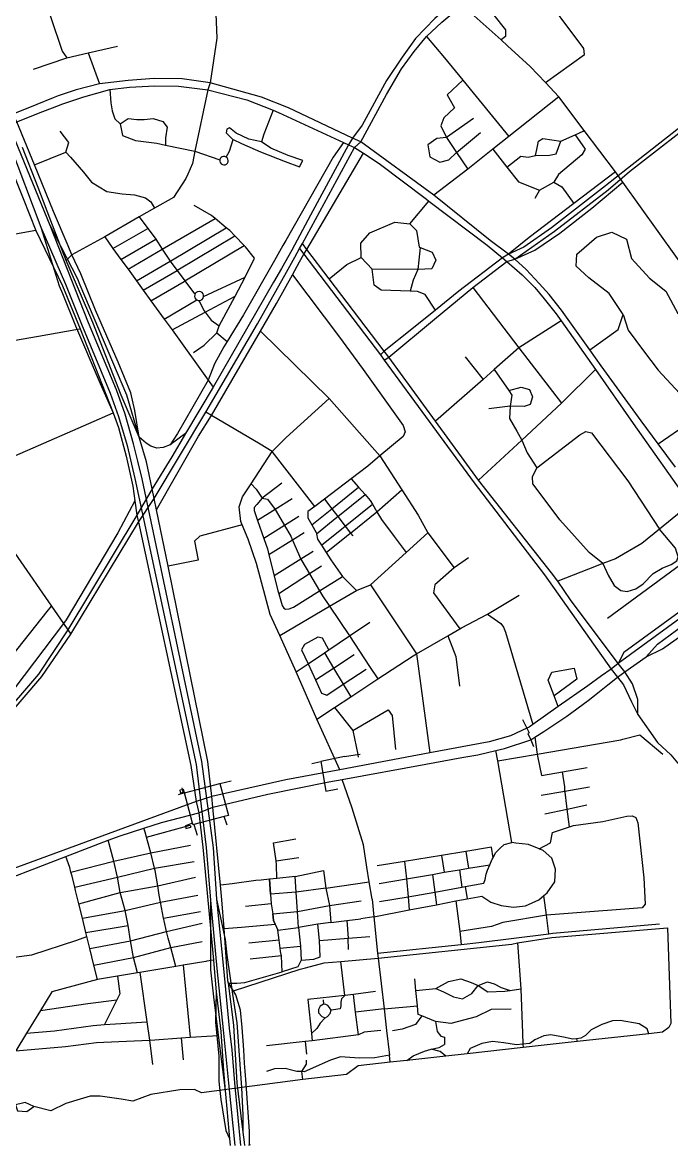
# Model space of a CAD drawing. Header units: inches. Extents: x 13376993 to 13384473, y 3540054 to 3544554.
# Drawn here: x 13379585 to 13380884, y 3540054 to 3542303 of the extents above; entities that cross this region are included whole.
import ezdxf

# ---------------------------------------------------------------- set-up
doc = ezdxf.new("R2010")
doc.units = ezdxf.units.IN
doc.header["$MEASUREMENT"] = 0

msp = doc.modelspace()

# ---------------------------------------------------------------- linework, layer by layer
for points in [[(13379336.9, 3542797.3), (13379339.9, 3542749.4), (13379344, 3542702.6), (13379350.1, 3542646.6), (13379359.4, 3542593.2), (13379370.1, 3542550.6), (13379382.6, 3542501.5), (13379402.7, 3542437.1), (13379425.3, 3542377.4), (13379489.4, 3542225), (13379558.5, 3542061.2), (13379622.3, 3541892.8)], [(13379640.5, 3541896.4), (13379571.6, 3542065.4), (13379502.6, 3542230.5), (13379439.2, 3542384.8), (13379417.1, 3542441.5), (13379404.6, 3542480.1), (13379392.2, 3542522.4), (13379381.2, 3542569.2), (13379377.7, 3542586.5)], [(13379842.4, 3542586.5), (13379916.1, 3542458.6), (13379948.6, 3542389.6), (13379962.7, 3542354.4), (13379972.3, 3542320.4), (13379972.3, 3542319.9), (13379974.4, 3542271.2), (13379961, 3542181.9), (13379956.3, 3542167.5), (13379930.5, 3542045.1), (13379925.3, 3542020.6), (13379916.3, 3541998.7), (13379912.2, 3541990.1)], [(13379585.4, 3542482.6), (13379615, 3542404.8), (13379641.1, 3542314.3), (13379664.4, 3542245), (13379674, 3542231.9)], [(13380631.7, 3542182.4), (13380709.9, 3542238.2), (13380708.8, 3542250.2), (13380615.8, 3542375), (13380605.9, 3542380.7), (13380595.5, 3542376.5), (13380528.4, 3542317.3), (13380551.8, 3542288.1), (13380551.8, 3542274.6), (13380543.3, 3542267.6)], [(13380454.2, 3542349.2), (13380410.8, 3542310.3), (13380371.8, 3542270.3), (13380345.3, 3542233.4), (13380313.6, 3542186.6), (13380265.2, 3542097.2), (13380245.8, 3542071.3), (13380237.8, 3542058), (13380161.8, 3541917.1), (13380124.3, 3541846.8)], [(13380130.3, 3541832.8), (13380139.9, 3541849.8), (13380145.6, 3541860.1), (13380249.9, 3542052.4), (13380262.4, 3542063.5), (13380313.7, 3542158.6), (13380343.8, 3542209.8), (13380368.8, 3542244.6), (13380393.7, 3542274.4), (13380424.5, 3542303), (13380465, 3542337.5)], [(13381137.8, 3541496.1), (13381100.8, 3541547.7), (13381065, 3541597.5), (13381057.9, 3541607.5), (13380928.1, 3541785.2), (13380786.4, 3541982.6), (13380771.9, 3542003.4), (13380709.1, 3542086.6), (13380658.5, 3542153.7), (13380631.7, 3542182.4), (13380601.6, 3542214.6), (13380556.1, 3542256.2), (13380543.3, 3542267.6), (13380465, 3542337.5)], [(13380393.7, 3542274.4), (13380429.7, 3542232.1), (13380466.2, 3542187.3), (13380558.4, 3542074.1)], [(13379818.5, 3541472.1), (13379810.2, 3541525.6), (13379801.8, 3541560.9), (13379776.9, 3541622.4), (13379731.6, 3541727), (13379702.1, 3541799.7), (13379683.9, 3541837.6), (13379676.7, 3541855.6), (13379647.2, 3541924.2), (13379609, 3542017.6), (13379573.8, 3542103.8), (13379566.2, 3542119.4), (13379548.1, 3542157.4), (13379516.8, 3542235.6), (13379503.3, 3542265.5)], [(13379607.5, 3542209.3), (13379674, 3542231.9), (13379716.4, 3542241.7), (13379775.5, 3542255.3)], [(13381098, 3542247.3), (13380796, 3542010.1)], [(13379716.4, 3542241.7), (13379739.5, 3542179.8)], [(13380799.9, 3542004), (13381105.5, 3542241.8)], [(13380892, 3541412.3), (13380857.7, 3541458.9), (13380823.6, 3541505.3), (13380743.2, 3541615.3), (13380720.5, 3541647.3), (13380664.1, 3541726.9), (13380639.1, 3541758.2), (13380619.6, 3541779.9), (13380593.2, 3541808), (13380570.5, 3541828.9), (13380557.9, 3541838.9), (13380521, 3541866), (13380408.4, 3541956.9), (13380262.4, 3542063.5), (13380245.8, 3542071.3), (13380117.4, 3542131.5), (13380063.9, 3542153.1), (13379961, 3542181.9), (13379905.1, 3542190.1), (13379848.9, 3542190.4), (13379796.8, 3542186.7), (13379739.5, 3542179.8), (13379692.6, 3542167.6), (13379656.9, 3542155.9), (13379646.7, 3542151.8)], [(13380466.2, 3542187.3), (13380435.2, 3542157.9), (13380449.8, 3542131.9), (13380428.5, 3542111.4), (13380422.6, 3542095.6), (13380434, 3542072.3)], [(13379659.2, 3542137.2), (13379664.2, 3542139.1), (13379708.1, 3542153.7), (13379759.8, 3542168.3), (13379799.5, 3542173), (13379850.2, 3542176.1), (13379897.4, 3542175.1), (13379956.3, 3542167.5), (13380034.4, 3542147.7), (13380086.9, 3542126.9), (13380097.5, 3542122.7), (13380227.8, 3542062.6), (13380237.8, 3542058), (13380249.9, 3542052.4), (13380267.5, 3542041), (13380299.4, 3542020.3), (13380393.6, 3541948.9), (13380398.7, 3541945.1), (13380514.9, 3541856.8), (13380545.6, 3541831.6), (13380554.8, 3541824), (13380585.4, 3541797.3), (13380610.7, 3541772.1), (13380629.2, 3541749.3), (13380653.4, 3541719), (13380663, 3541705.4), (13380731.8, 3541608), (13380807.5, 3541500.1), (13380921.6, 3541338)], [(13379759.8, 3542168.3), (13379761.9, 3542141.6), (13379764.4, 3542125.8), (13379770.3, 3542110), (13379780.7, 3542099.6), (13379785.7, 3542076.5), (13379811.5, 3542066.1), (13379854.1, 3542060.7), (13379871.8, 3542057.1), (13379930.5, 3542045.1)], [(13379613.9, 3542138.6), (13379566.2, 3542119.4), (13379558.3, 3542116.3), (13379523.6, 3542099.7)], [(13379646.7, 3542151.8), (13379613.9, 3542138.6)], [(13379626.3, 3542124.3), (13379659.2, 3542137.2)], [(13380658.5, 3542153.7), (13380558.4, 3542074.1), (13380526.4, 3542048.7), (13380476.2, 3542008.9), (13380465.4, 3542000.4), (13380408.4, 3541956.9)], [(13379528.8, 3542087.8), (13379565.9, 3542100.7), (13379573.8, 3542103.8), (13379626.3, 3542124.3)], [(13379780.7, 3542099.6), (13379797, 3542110.4), (13379813.8, 3542108.2), (13379828.7, 3542108.2), (13379846.8, 3542110.4), (13379865.8, 3542104.1), (13379874.9, 3542093.3), (13379871.7, 3542071.5), (13379871.8, 3542057.1)], [(13380086.9, 3542126.9), (13380068, 3542079.3), (13380063.9, 3542063.8), (13380038.2, 3542069), (13380013.1, 3542081.3), (13379999.8, 3542092), (13379993.9, 3542088.9), (13379992.6, 3542082), (13380005.6, 3542069), (13380006.9, 3542068.4), (13380023.4, 3542060.4), (13380061.8, 3542043.6), (13380111.2, 3542024.4), (13380139.7, 3542013.4), (13380146.6, 3542026.1), (13380116.7, 3542036.1), (13380082.4, 3542051.2), (13380063.9, 3542063.8)], [(13380487.6, 3542110.2), (13380434, 3542072.3), (13380414.7, 3542070.4), (13380396.2, 3542057.8), (13380400.5, 3542033.8), (13380420.6, 3542023.1), (13380438.3, 3542027.5), (13380453.9, 3542042.4), (13380502.2, 3542082.6)], [(13380554.8, 3542012.8), (13380582.7, 3542034.8), (13380597.2, 3542033.2), (13380612.2, 3542036.4), (13380614.6, 3542048.6), (13380618.1, 3542065.1), (13380626.8, 3542070.3), (13380662.6, 3542064.7), (13380691.6, 3542077.8), (13380707.2, 3542084.8), (13380709.1, 3542086.6)], [(13379671.7, 3542043.2), (13379677.7, 3542062.1), (13379660.9, 3542085.1)], [(13379993, 3542033.2), (13379999.8, 3542044.7), (13380006.9, 3542068.4)], [(13380434, 3542072.3), (13380453.9, 3542042.4), (13380476.2, 3542008.9)], [(13380612.2, 3542036.4), (13380640.2, 3542037.1), (13380653.4, 3542039.5), (13380662.6, 3542064.7)], [(13380691.6, 3542077.8), (13380711.3, 3542049), (13380704.7, 3542037.4), (13380657.9, 3541998.3), (13380648.5, 3541983.2)], [(13379818.5, 3541472.1), (13379783, 3541556.5), (13379725.9, 3541702.3), (13379672.5, 3541825.9), (13379645.4, 3541896.6), (13379616.9, 3541972.1), (13379585.1, 3542052.6)], [(13379609, 3542017.6), (13379671.7, 3542043.2), (13379681.6, 3542032.7), (13379707.3, 3542002.8), (13379723.7, 3541982.8), (13379754.1, 3541964.5), (13379784.6, 3541959.4), (13379809.7, 3541957.8), (13379831.7, 3541951.7), (13379841.9, 3541943.7), (13379849.6, 3541931.2)], [(13379930.5, 3542045.1), (13379980.2, 3542027.5)], [(13380227.8, 3542062.6), (13380207.1, 3542032.8), (13380112, 3541866.1), (13380106.5, 3541856.4)], [(13380526.4, 3542048.7), (13380554.8, 3542012.8), (13380577.9, 3541983.7), (13380620.2, 3541966.9), (13380648.5, 3541983.2), (13380664.7, 3541973.9), (13380688.9, 3541940.1)], [(13379551.2, 3542039.9), (13379555.4, 3542029.2), (13379586.4, 3541950.3), (13379612, 3541886.2), (13379665.6, 3541775.2), (13379701, 3541689.6), (13379767, 3541521.2)], [(13379993, 3542033.2), (13379990.4, 3542034.3), (13379987.7, 3542034.4), (13379985.1, 3542033.7), (13379982.8, 3542032.2), (13379981.2, 3542030.1), (13379980.2, 3542027.5), (13379980.2, 3542024.7), (13379981.1, 3542022), (13379982.9, 3542019.8), (13379985.3, 3542018.3), (13379988, 3542017.6), (13379990.8, 3542017.9), (13379993.4, 3542019.1), (13379995.4, 3542021.1), (13379996.6, 3542023.6), (13379997, 3542026.5), (13379996.4, 3542029.1), (13379995, 3542031.5), (13379993, 3542033.2)], [(13380139.8, 3541823.3), (13380148.4, 3541838.7), (13380154.5, 3541848.4), (13380267.5, 3542041)], [(13380771.9, 3542003.4), (13380688.9, 3541940.1), (13380599.6, 3541872), (13380557.9, 3541838.9)], [(13380796, 3542010.1), (13380752, 3541975.8)], [(13380757.6, 3541967.6), (13380799.9, 3542004)], [(13379912.2, 3541990.1), (13379887.5, 3541952.5)], [(13380752, 3541975.8), (13380643.7, 3541891.2), (13380588.8, 3541853.1), (13380557.9, 3541838.9), (13380545.6, 3541831.6), (13380458.8, 3541764.8), (13380412.1, 3541727), (13380364.4, 3541688.4), (13380309, 3541644.6), (13380301.7, 3541637.2)], [(13380570.5, 3541828.9), (13380610.6, 3541846.9), (13380660.8, 3541880.5), (13380724.8, 3541931), (13380786.4, 3541982.6)], [(13379887.5, 3541952.5), (13379849.6, 3541931.2), (13379819, 3541913.4), (13379749.8, 3541873.2), (13379683.9, 3541837.6), (13379672.5, 3541825.9)], [(13380309.4, 3541626.8), (13380318.4, 3541632.4), (13380410.1, 3541708.9), (13380486.7, 3541772.2), (13380554.8, 3541824), (13380570.5, 3541828.9), (13380649.7, 3541885.1), (13380757.6, 3541967.6)], [(13380620.2, 3541966.9), (13380610.8, 3541950.1)], [(13379979, 3541695.3), (13380010.6, 3541754.7), (13380031, 3541792.9), (13380049.6, 3541830.7), (13380031.7, 3541853.7), (13380029.2, 3541856.3), (13380010.4, 3541875.5), (13380000.1, 3541885.9), (13379993.1, 3541891.7), (13379970.6, 3541910.3), (13379963.3, 3541916.3), (13379928.6, 3541936.5)], [(13380360.5, 3541899.3), (13380398.7, 3541945.1)], [(13379796.5, 3541808.5), (13379865.1, 3541848.6), (13379970.6, 3541910.3)], [(13379819, 3541913.4), (13379836.4, 3541889.9), (13379850.6, 3541870.7), (13379851.9, 3541868.7), (13379865.1, 3541848.6), (13379880.8, 3541824.6), (13379881.9, 3541823), (13379894.5, 3541806.2), (13379910.3, 3541785.2), (13379927.5, 3541762.3), (13379931, 3541759.8)], [(13379612, 3541886.2), (13379571, 3541879), (13379555.3, 3541876.3), (13379516.5, 3541869.5), (13379442.4, 3541856.6), (13379341.6, 3541839.1), (13379300.8, 3541832), (13379245.4, 3541822.3), (13379170.9, 3541809.4), (13379124.6, 3541801.3), (13379057.7, 3541789.6), (13378985.7, 3541794.7), (13378875.4, 3541802.6)], [(13379622.3, 3541892.8), (13379658.7, 3541775.5), (13379665.1, 3541759.8)], [(13379622.3, 3541892.8), (13379671.3, 3541778.8), (13379703.5, 3541698.4), (13379760.5, 3541560.7), (13379777.1, 3541513.7), (13379794.9, 3541455.9), (13379810.4, 3541389.4), (13379932.6, 3540816.8), (13379942.7, 3540733.7), (13379952.7, 3540650.7), (13379961.8, 3540545.7), (13379974.4, 3540408.6)], [(13379700.9, 3541776.6), (13379696, 3541788.9), (13379640.5, 3541896.4)], [(13379988.1, 3540409), (13379974.3, 3540547.4), (13379967.5, 3540650.1), (13379944.5, 3540823.1), (13379825.1, 3541389.3), (13379816.2, 3541424.2), (13379807.3, 3541459.1), (13379790.7, 3541518.2), (13379773.4, 3541567.5), (13379717.4, 3541701.6), (13379640.5, 3541896.4)], [(13379766.2, 3541850.4), (13379836.4, 3541889.9)], [(13379813.4, 3541785.2), (13379880.8, 3541824.6), (13379882.1, 3541825.3), (13379993.1, 3541891.7)], [(13380412.1, 3541727), (13380391, 3541758.3), (13380376.1, 3541764.3), (13380361.3, 3541764.8), (13380303.2, 3541766.7), (13380288.9, 3541776.8), (13380285.3, 3541808.5), (13380263.2, 3541831.8), (13380262.6, 3541861), (13380280.5, 3541881.3), (13380330.1, 3541902.8), (13380360.5, 3541899.3), (13380373.7, 3541886.1), (13380379.1, 3541852.7), (13380381.1, 3541851.9), (13380405, 3541842.8), (13380412.2, 3541826.7), (13380404.4, 3541809.4), (13380376.7, 3541807.9), (13380285.3, 3541808.5)], [(13379749.8, 3541873.2), (13379766.2, 3541850.4), (13379782.2, 3541828.3), (13379796.5, 3541808.5), (13379813.4, 3541785.2), (13379826.8, 3541766.7), (13379842.2, 3541745.4), (13379868.7, 3541708.8), (13379884.5, 3541687), (13379957, 3541586.7), (13379967.1, 3541572.8)], [(13379782.2, 3541828.3), (13379851.9, 3541868.7)], [(13379826.8, 3541766.7), (13379894.5, 3541806.2), (13379896.2, 3541807.2), (13380010.4, 3541875.5)], [(13380720.5, 3541647.3), (13380777.6, 3541688.2), (13380787.5, 3541718.3), (13380759.4, 3541759.9), (13380718.8, 3541791.6), (13380693.4, 3541815), (13380694.4, 3541838.9), (13380733.9, 3541872.7), (13380764.6, 3541882.6), (13380794.2, 3541868.6), (13380804.1, 3541830.1), (13380840, 3541790.6), (13380872.7, 3541764.6), (13380896.6, 3541719.9), (13380927.8, 3541691.8), (13380954.3, 3541648.2), (13380964.7, 3541612.8)], [(13379842.2, 3541745.4), (13379908.7, 3541784.3), (13379910.3, 3541785.2), (13380029.2, 3541856.3)], [(13380106.5, 3541856.4), (13380089.4, 3541826.3)], [(13380124.3, 3541846.8), (13380103.9, 3541809.8)], [(13380139.9, 3541849.8), (13380148.4, 3541838.7), (13380301.7, 3541637.2), (13380309.4, 3541626.8), (13380489.2, 3541380.8), (13380630.2, 3541197.1), (13380763.2, 3541008.1), (13380776.1, 3540992), (13380788.1, 3540976.6), (13380804.1, 3540942.5), (13380816.8, 3540917.3)], [(13380816.8, 3540917.3), (13380816.8, 3540947.4), (13380806.2, 3540978.9), (13380790.6, 3541002.6), (13380777.1, 3541019), (13380681.8, 3541146.7), (13380656.7, 3541184.3), (13380644.2, 3541200.6), (13380498.2, 3541386.4), (13380411.7, 3541504.5), (13380318.4, 3541632.4), (13380309, 3541644.6), (13380199.3, 3541789.3), (13380154.5, 3541848.4), (13380145.6, 3541860.1)], [(13380381.1, 3541851.9), (13380378.6, 3541826.6), (13380376.7, 3541807.9)], [(13380089.4, 3541826.3), (13380027.7, 3541717.6), (13379994.7, 3541663.7), (13379988.2, 3541653.1), (13379969.7, 3541619.5), (13379957, 3541586.7), (13379895.3, 3541479.6), (13379880.8, 3541457.1)], [(13380113.4, 3541802.5), (13380130.3, 3541832.8)], [(13380125.6, 3541797.6), (13380139.8, 3541823.3)], [(13380199.3, 3541789.3), (13380234.3, 3541818.1), (13380263.2, 3541831.8)], [(13380103.9, 3541809.8), (13380087.7, 3541782.4), (13379967.1, 3541572.8), (13379911.7, 3541479.6), (13379884.1, 3541433.1), (13379845, 3541368.7), (13379814.4, 3541316.2)], [(13379849, 3541349.5), (13379952, 3541522.5), (13380055.8, 3541699.6), (13380113.4, 3541802.5)], [(13379853.6, 3541327.1), (13379937.3, 3541474.5), (13379963.7, 3541515.6), (13380061.6, 3541684.7), (13380093.7, 3541740.1), (13380125.3, 3541797.1), (13380125.6, 3541797.6)], [(13380125.3, 3541797.1), (13380219.9, 3541672.4), (13380266.9, 3541607.6), (13380347.2, 3541496.1), (13380350.9, 3541483.4), (13380346.8, 3541473.8), (13380300.6, 3541435), (13380276.5, 3541414.6), (13380243, 3541389), (13380189.4, 3541348.3), (13380170, 3541333.5), (13380156.6, 3541323.4), (13380156.2, 3541310.9), (13380164.2, 3541296.9), (13380173, 3541281.5), (13380173.5, 3541278.9), (13380175.5, 3541268.5), (13380183.5, 3541256.1), (13380193.1, 3541241.2), (13380202.3, 3541227), (13380225.6, 3541193.6), (13380226.4, 3541192.6), (13380253.7, 3541165.4)], [(13380376.7, 3541807.9), (13380367, 3541786.9), (13380361.3, 3541764.8)], [(13379794.4, 3541556.6), (13379700.9, 3541776.6)], [(13379947.8, 3541753.7), (13380031, 3541792.9)], [(13380486.7, 3541772.2), (13380578.6, 3541651), (13380664.1, 3541540.3)], [(13379665.1, 3541759.8), (13379691.5, 3541695.6), (13379740.6, 3541579.9)], [(13379884.5, 3541687), (13379950.9, 3541722.6), (13380010.6, 3541754.7)], [(13379944.6, 3541762.1), (13379941.9, 3541763.6), (13379938.8, 3541764.1), (13379935.7, 3541763.6), (13379933, 3541762.1), (13379931, 3541759.8), (13379929.9, 3541757.1), (13379929.7, 3541754.2), (13379930.4, 3541751.5), (13379931.9, 3541749), (13379934.1, 3541747.2), (13379936.8, 3541746.2), (13379938.4, 3541746.1), (13379939.7, 3541746), (13379942.5, 3541746.7), (13379944.9, 3541748.3), (13379946.8, 3541750.7), (13379947.8, 3541753.7), (13379947.7, 3541756.8), (13379946.6, 3541759.7), (13379944.6, 3541762.1)], [(13379868.7, 3541708.8), (13379934.1, 3541747.2)], [(13379938.4, 3541746.1), (13379948.8, 3541725.4), (13379950.9, 3541722.6), (13379962.7, 3541706.8), (13379979, 3541695.3)], [(13380663, 3541705.4), (13380578.6, 3541651)], [(13380787.5, 3541718.3), (13380797.3, 3541686.6), (13380828, 3541645), (13380857.6, 3541606.6), (13380900.3, 3541560.3)], [(13379072.5, 3541578.5), (13379161.2, 3541593.2), (13379245.7, 3541607.3), (13379305.8, 3541617.3), (13379376.9, 3541631.7), (13379403.9, 3541636.6), (13379475.9, 3541649.4), (13379552, 3541663), (13379617.1, 3541674.6), (13379692, 3541688), (13379701, 3541689.6)], [(13379927.5, 3541641.9), (13379948.7, 3541656.6), (13379974.1, 3541681.1), (13379979, 3541695.3)], [(13380061.6, 3541684.7), (13380199.3, 3541549.6), (13380300.6, 3541435), (13380344.3, 3541367.3), (13380377.1, 3541316.4), (13380396.3, 3541280.6), (13380449.3, 3541210.6)], [(13379974.1, 3541681.1), (13379994.7, 3541663.7)], [(13380578.6, 3541651), (13380529.1, 3541607.6), (13380506.9, 3541588.1), (13380411.7, 3541504.5)], [(13379305.8, 3541617.3), (13379371.5, 3541523.5), (13379382.7, 3541507.5), (13379407.7, 3541471.8), (13379465.2, 3541389.7), (13379526.5, 3541302.2), (13379576.2, 3541231.3), (13379643.2, 3541134.2), (13379667.3, 3541099.2), (13379676.1, 3541086.4), (13379681.7, 3541078.3)], [(13380471, 3541633), (13380506.9, 3541588.1)], [(13380731.8, 3541608), (13380664.1, 3541540.3), (13380584.4, 3541466.4), (13380498.2, 3541386.4)], [(13380529.1, 3541607.6), (13380558.3, 3541566.1), (13380564.8, 3541556.8), (13380561.1, 3541534.4), (13380560.1, 3541510), (13380574.7, 3541484.5), (13380584.4, 3541466.4)], [(13380857.7, 3541458.9), (13380919.7, 3541501.5), (13381021.9, 3541569), (13381065, 3541597.5)], [(13379740.6, 3541579.9), (13379767, 3541521.2)], [(13380558.3, 3541566.1), (13380583, 3541572.8), (13380599.9, 3541568), (13380606.2, 3541553.1), (13380601.1, 3541537.6), (13380589.4, 3541534), (13380561.1, 3541534.4), (13380518.7, 3541529)], [(13379818.5, 3541472.1), (13379794.4, 3541556.6)], [(13380220.4, 3540806.7), (13380174.4, 3540907.6), (13380132.7, 3541002.4), (13380100.5, 3541075.4), (13380081.1, 3541117.1), (13380053.3, 3541219.3), (13380036.9, 3541268.2), (13380024.8, 3541296.8), (13380022.1, 3541303.3), (13380018.9, 3541332.9), (13380025.7, 3541353), (13380042.6, 3541378.8), (13380085, 3541443.4), (13380113, 3541471.7), (13380199.3, 3541549.6)], [(13379300.6, 3541274.2), (13379364, 3541318.7), (13379378.2, 3541328.7), (13379465.2, 3541389.7), (13379525.9, 3541416.1), (13379595.9, 3541446.6), (13379718.3, 3541500), (13379767, 3541521.2)], [(13379767, 3541521.2), (13379777.2, 3541491.7), (13379792.5, 3541434.3), (13379805.8, 3541374.6), (13379810.2, 3541344.8), (13379814.4, 3541316.2)], [(13380170, 3541333.5), (13380085, 3541443.4), (13380060.9, 3541458.3), (13379963.7, 3541515.6), (13379952, 3541522.5)], [(13379911.7, 3541479.6), (13379880.8, 3541457.1), (13379866.8, 3541451.9), (13379854.1, 3541450.5), (13379842.1, 3541454.7), (13379832.8, 3541460.7), (13379818.5, 3541472.1)], [(13380746.5, 3541219.4), (13380719.2, 3541241.2), (13380660.4, 3541306.7), (13380617.3, 3541364.9), (13380606.4, 3541379), (13380605.8, 3541393), (13380614.7, 3541410.7), (13380700.5, 3541477.2), (13380712.9, 3541484), (13380723.8, 3541480.9), (13380796.6, 3541385.3), (13380860.4, 3541288)], [(13379849, 3541349.5), (13379845, 3541368.7), (13379833.5, 3541422.7), (13379818.5, 3541472.1)], [(13380584.4, 3541466.4), (13380595.4, 3541440.8), (13380614.7, 3541410.7)], [(13380042.6, 3541378.8), (13380052.9, 3541368.1), (13380064.6, 3541350.3)], [(13380104.5, 3541380), (13380064.6, 3541350.3), (13380054.1, 3541337.4), (13380049.2, 3541331.6), (13380048.6, 3541325.7), (13380055.9, 3541305.3), (13380068.3, 3541269.7), (13380075.6, 3541248.8), (13380078.6, 3541236.6), (13380089, 3541194.9), (13380096.5, 3541164.6), (13380098.2, 3541158.8), (13380105.1, 3541135.6), (13380108.2, 3541130.4), (13380111.4, 3541127.9), (13380118.9, 3541128.6), (13380127.7, 3541131.8), (13380179.7, 3541164.5), (13380225.6, 3541193.6)], [(13380164.2, 3541296.9), (13380204.2, 3541329.2), (13380257.6, 3541372.3)], [(13380193.1, 3541241.2), (13380233.9, 3541274.2), (13380240.6, 3541279.5), (13380241.8, 3541280.5), (13380294.7, 3541323.1), (13380344.3, 3541367.3)], [(13380243, 3541389), (13380257.6, 3541372.3), (13380270.8, 3541357.4), (13380280.9, 3541345.8), (13380285.5, 3541338.3), (13380294.7, 3541323.1), (13380303.9, 3541307.9), (13380329.3, 3541273.8), (13380353.2, 3541241.8)], [(13379810.2, 3541344.8), (13379776.4, 3541280.8), (13379672.4, 3541106.6), (13379667.3, 3541099.2), (13379570.1, 3540970.5), (13379499.9, 3540893.6), (13379372.6, 3540735.8), (13379335.6, 3540682.8)], [(13379355.5, 3540667.5), (13379383, 3540704.6), (13379545.4, 3540901.1), (13379624, 3540993.3), (13379681.7, 3541078.3), (13379817.6, 3541302.2), (13379849, 3541349.5)], [(13379966.4, 3540732), (13379964.4, 3540752.7), (13379955.9, 3540823.4), (13379876.5, 3541214.4), (13379853.6, 3541327.1), (13379849, 3541349.5)], [(13380125.1, 3541348.8), (13380091, 3541327.4), (13380055.9, 3541305.3)], [(13380064.6, 3541350.3), (13380075.9, 3541348.3), (13380091, 3541327.4), (13380093.1, 3541324.4), (13380109.8, 3541295.8), (13380122.2, 3541274.5), (13380125.8, 3541266.3), (13380142.6, 3541228.4), (13380144, 3541225.1), (13380159.6, 3541198.7), (13380179.7, 3541164.5), (13380185.4, 3541154.9), (13380200, 3541133.9), (13380239.6, 3541074.4), (13380280, 3541013.4)], [(13380173.5, 3541278.9), (13380214.5, 3541312), (13380216.3, 3541313.5), (13380270.8, 3541357.4)], [(13380189.4, 3541348.3), (13380204.2, 3541329.2), (13380216.3, 3541313.5), (13380231, 3541294.5), (13380241.8, 3541280.5), (13380246.3, 3541274.7)], [(13380183.5, 3541256.1), (13380224.3, 3541289.1), (13380231, 3541294.5), (13380285.5, 3541338.3)], [(13380921.6, 3541338), (13380860.4, 3541288), (13380824.7, 3541259.5), (13380772, 3541229.1), (13380746.5, 3541219.4), (13380717.7, 3541208.4), (13380656.7, 3541184.3)], [(13379814.4, 3541316.2), (13379676.1, 3541086.4), (13379617.3, 3540998.2), (13379382.4, 3540724.7), (13379361, 3540699.7), (13379344.7, 3540676.3)], [(13379814.4, 3541316.2), (13379817.6, 3541302.2)], [(13379817.6, 3541302.2), (13379922.2, 3540815.3), (13379932.8, 3540742.7)], [(13380138.1, 3541313.6), (13380109.8, 3541295.8), (13380068.3, 3541269.7)], [(13380024.8, 3541296.8), (13379940.4, 3541274.4), (13379929.5, 3541264.4), (13379936.8, 3541226), (13379876.5, 3541214.4)], [(13380148.9, 3541280.7), (13380125.8, 3541266.3), (13380078.6, 3541236.6)], [(13380253.7, 3541165.4), (13380281.4, 3541177.1), (13380353.2, 3541241.8), (13380396.3, 3541280.6)], [(13380746.5, 3541219.4), (13380757.6, 3541196.3), (13380769.6, 3541175.5), (13380782.4, 3541165.3), (13380795.3, 3541163.6), (13380812.5, 3541168.9), (13380827.6, 3541178.6), (13380847.1, 3541199.4), (13380865.3, 3541210.1), (13380883.4, 3541217.6), (13380894.5, 3541225.1), (13380897.2, 3541233.1), (13380892.3, 3541250), (13380860.4, 3541288)], [(13380972.9, 3541269.1), (13380756.3, 3541109.1)], [(13380167.1, 3541243.7), (13380142.6, 3541228.4), (13380089, 3541194.9)], [(13380183.4, 3541214.2), (13380159.6, 3541198.7), (13380098.2, 3541158.8)], [(13380477.7, 3541230.7), (13380449.3, 3541210.6), (13380410.3, 3541176.9), (13380408, 3541161), (13380460.8, 3541089)], [(13381033, 3541219.7), (13381026.7, 3541215), (13381017.7, 3541208.3), (13380788.6, 3541041.5), (13380777.1, 3541019)], [(13380100.5, 3541075.4), (13380200, 3541133.9), (13380253.7, 3541165.4)], [(13380281.4, 3541177.1), (13380374.1, 3541038.8), (13380400.8, 3540840.6)], [(13380999.6, 3541181.7), (13380777.1, 3541019)], [(13380833.2, 3541032.6), (13380866.1, 3541048.7), (13381043.8, 3541173.9)], [(13380833.2, 3541032.6), (13380856.2, 3541058.1), (13381008, 3541170.1)], [(13380367.1, 3541034.7), (13380374.1, 3541038.8), (13380436.2, 3541074.8), (13380460.8, 3541089), (13380463.9, 3541090.8), (13380515.6, 3541118.3), (13380579.3, 3541155.8)], [(13379478.8, 3540928.6), (13379554.1, 3541021.6), (13379634.8, 3541123.7), (13379643.2, 3541134.2)], [(13380132.7, 3541002.4), (13380157.2, 3541018.9), (13380189.6, 3541040.7), (13380198.2, 3541046.5), (13380239.6, 3541074.4), (13380280.4, 3541101.9)], [(13380515.6, 3541118.3), (13380542.6, 3541099.1), (13380547.8, 3541092.3), (13380552, 3541082), (13380606.8, 3540897.3)], [(13380436.2, 3541074.8), (13380452.8, 3541033.4), (13380459.9, 3540974.2)], [(13380198.2, 3541046.5), (13380185.6, 3541070.3), (13380176.3, 3541071.7), (13380149.9, 3541057.3), (13380143.7, 3541046.7), (13380157.2, 3541018.9), (13380171.7, 3540986.6), (13380183.5, 3540960.2), (13380194.5, 3540955.8), (13380227.2, 3540977.8), (13380273.2, 3541007.9)], [(13380171.7, 3540986.6), (13380207.8, 3541010.2), (13380249.1, 3541037.1)], [(13380174.4, 3540907.6), (13380210, 3540931.1), (13380242.3, 3540952.4), (13380296.7, 3540988.3), (13380367.1, 3541034.7)], [(13380189.6, 3541040.7), (13380207.8, 3541010.2), (13380227.2, 3540977.8), (13380242.3, 3540952.4)], [(13380756.5, 3540976.3), (13380776.1, 3540992), (13380790.6, 3541002.6), (13380833.2, 3541032.6)], [(13380280, 3541013.4), (13380296.7, 3540988.3)], [(13380657.2, 3540933.1), (13380649.3, 3540954.3), (13380637.3, 3540986.2), (13380644.5, 3541001.7), (13380689.2, 3541010.1), (13380694.6, 3540988), (13380649.3, 3540954.3)], [(13380777.1, 3541019), (13380763.2, 3541008.1), (13380743.8, 3540994.4)], [(13380743.8, 3540994.4), (13380716.4, 3540974.9)], [(13380716.4, 3540974.9), (13380657.2, 3540933.1), (13380606.8, 3540897.3), (13380599.3, 3540892), (13380594.8, 3540890), (13380562, 3540874.8), (13380519.5, 3540862.8), (13380400.8, 3540840.6), (13380220.4, 3540806.7), (13380112.3, 3540786.4), (13379964.4, 3540752.7), (13379932.8, 3540742.7)], [(13380730.2, 3540955.3), (13380756.5, 3540976.3)], [(13379966.4, 3540732), (13380076.2, 3540757.8), (13380198.5, 3540782.2), (13380224.7, 3540787), (13380392.3, 3540817.6), (13380464.6, 3540830.8), (13380496.8, 3540836.7), (13380532.7, 3540845.1), (13380549.8, 3540849.1), (13380602.9, 3540866.5), (13380610.8, 3540871.6), (13380628.8, 3540883.3), (13380674.7, 3540914.1), (13380717.2, 3540944.9), (13380730.2, 3540955.3)], [(13380210, 3540931.1), (13380246.7, 3540885.1), (13380256.2, 3540837.2), (13380257.3, 3540832)], [(13380246.7, 3540885.1), (13380316.9, 3540926.4), (13380325.2, 3540915.5), (13380332, 3540847.4)], [(13380816.8, 3540917.3), (13380856.1, 3540861.4), (13380882.9, 3540836.7), (13380899.2, 3540816.4), (13380904.8, 3540791.2), (13380905.8, 3540762.5), (13380914.6, 3540740.5), (13380928.2, 3540730.2), (13380947.3, 3540726.7), (13381083.6, 3540744), (13381090.5, 3540727.2), (13381106.2, 3540702.7), (13381127.8, 3540676.7), (13381149.8, 3540656.1), (13381186.3, 3540630.3), (13381294.8, 3540578)], [(13380585.6, 3540907.4), (13380594.8, 3540890), (13380599.1, 3540880.4), (13380596.7, 3540879.4), (13380602.9, 3540866.5), (13380608.2, 3540853.3)], [(13380786.5, 3540867.7), (13380820.7, 3540876.7)], [(13380820.7, 3540876.7), (13380866.7, 3540837.6)], [(13380536.4, 3540824.1), (13380615.3, 3540837.8), (13380782.9, 3540866.8)], [(13380610.8, 3540871.6), (13380615.3, 3540837.8), (13380615.9, 3540833.5), (13380624.1, 3540794.9), (13380665.7, 3540802.3), (13380715.1, 3540811.1)], [(13380782.9, 3540866.8), (13380786.5, 3540867.7)], [(13380229.9, 3540833.1), (13380182.5, 3540823), (13380192.2, 3540763.7)], [(13380229.9, 3540833.1), (13380250.8, 3540836.5)], [(13380250.8, 3540836.5), (13380256.2, 3540837.2), (13380261.3, 3540837.9)], [(13380288.5, 3540512.4), (13380359.2, 3540525.9), (13380413.6, 3540536.3), (13380452.6, 3540543.9), (13380474.9, 3540548.3), (13380504.5, 3540553.7), (13380522.8, 3540541.8), (13380543.1, 3540534.8), (13380567.7, 3540531.3), (13380592.2, 3540534.1), (13380618.9, 3540546), (13380628.8, 3540554.7), (13380635, 3540560), (13380650.4, 3540582.5), (13380651.8, 3540607.7), (13380644.8, 3540629.5), (13380627.3, 3540644.9), (13380619.4, 3540648.1), (13380597.8, 3540656.8), (13380572.6, 3540659.6), (13380564.9, 3540661), (13380536.4, 3540824.1), (13380532.7, 3540845.1)], [(13380164.2, 3540819), (13380182.5, 3540823)], [(13379980.4, 3540778.9), (13380002.9, 3540784.4)], [(13380285.1, 3540547.5), (13380279.1, 3540582.1), (13380274.6, 3540611.7), (13380267.8, 3540656.2), (13380245.1, 3540729.6), (13380224.7, 3540787)], [(13380680.3, 3540692.4), (13380675.3, 3540727.9), (13380674.5, 3540733.5), (13380671, 3540761.5), (13380670.9, 3540763.9), (13380670.5, 3540772.1), (13380665.7, 3540802.3)], [(13379909.7, 3540760.2), (13379896.9, 3540756.6)], [(13379909.7, 3540760.2), (13379907.7, 3540767.3), (13379900.4, 3540765.9)], [(13379900.4, 3540765.9), (13379901.2, 3540759.6), (13379907, 3540761.5)], [(13379907, 3540761.5), (13379904.9, 3540770.5)], [(13379909.7, 3540760.2), (13379980.4, 3540778.9), (13379997.3, 3540715), (13379989.1, 3540712.8), (13379928.4, 3540697.3), (13379926.4, 3540696.8), (13379925.7, 3540699.6), (13379909.7, 3540760.2)], [(13380192.2, 3540763.7), (13380216.4, 3540768.1)], [(13380623, 3540755.5), (13380670.9, 3540763.9), (13380719.9, 3540772.5)], [(13379932.8, 3540742.7), (13379255, 3540493.8)], [(13379932.8, 3540742.7), (13379938, 3540720.6), (13379945.9, 3540651.7), (13379967.5, 3540425.2), (13379969.8, 3540400.5), (13379972.6, 3540361.7), (13379982.1, 3540282.4), (13379987.3, 3540203.6)], [(13379239.3, 3540467.5), (13379341.9, 3540506.7), (13379498.4, 3540566.5), (13379671.7, 3540632.8), (13379756.4, 3540665.4), (13379780.7, 3540674.3), (13379828.3, 3540689.6), (13379863.6, 3540700.9), (13379938, 3540720.6), (13379966.4, 3540732)], [(13380013.7, 3540202.6), (13380008, 3540295.3), (13379997.5, 3540379.3), (13379996.5, 3540383.8), (13379989, 3540488.8), (13379984.5, 3540546.4), (13379981.6, 3540575.7), (13379966.4, 3540732)], [(13380630.8, 3540718.5), (13380675.3, 3540727.9), (13380714.8, 3540736.2)], [(13379833.5, 3540671.3), (13379920.7, 3540695.8), (13379922.3, 3540691.8)], [(13379925.7, 3540699.6), (13379911.2, 3540694.5), (13379912.1, 3540688.8)], [(13379928.4, 3540697.3), (13379934.8, 3540675.4)], [(13379994.6, 3540695.7), (13379989.1, 3540712.8)], [(13380619.4, 3540648.1), (13380641.8, 3540660.5), (13380646.3, 3540681.1), (13380680.3, 3540692.4), (13380687.8, 3540694.9), (13380746.6, 3540702.9), (13380794.4, 3540713.7), (13380805.7, 3540714.3), (13380812.6, 3540710.7), (13380816.5, 3540700.5), (13380828.5, 3540590.3), (13380831.2, 3540537.2), (13380825.1, 3540530), (13380677.6, 3540519), (13380633.8, 3540515.3), (13380546.6, 3540500.8), (13380524, 3540492.8), (13380460.2, 3540482.7)], [(13379892.3, 3540413), (13379881.9, 3540450.5), (13379876.7, 3540469.4), (13379873.7, 3540482.7), (13379868.6, 3540504.4), (13379867.6, 3540509.6), (13379861.4, 3540541.7), (13379858.8, 3540555.5), (13379855.8, 3540573.9), (13379850.7, 3540604.9), (13379849.5, 3540609.7), (13379842, 3540640.4), (13379839, 3540652.5), (13379833.5, 3540671.3), (13379830.5, 3540681.6), (13379828.3, 3540689.6)], [(13379912.1, 3540688.8), (13379922.3, 3540691.8)], [(13379682.3, 3540601.7), (13379768.1, 3540623.8), (13379842, 3540640.4), (13379921.3, 3540655.5)], [(13379815.3, 3540400), (13379807.6, 3540430.8), (13379801.3, 3540464), (13379796.8, 3540494.5), (13379790.6, 3540525), (13379780.7, 3540560.9), (13379775.3, 3540591.4), (13379768.1, 3540623.8), (13379756.4, 3540665.4)], [(13380093.1, 3540624.3), (13380087.6, 3540660.4), (13380132.5, 3540668.1)], [(13380527.1, 3540630.5), (13380523.9, 3540651.3), (13380472.5, 3540643), (13380423.5, 3540635), (13380350, 3540622.8), (13380294.8, 3540614)], [(13380299.2, 3540579.1), (13380353.9, 3540588.4), (13380406, 3540596.9), (13380429.2, 3540601.4), (13380459.9, 3540606.4), (13380477.8, 3540609.4), (13380520.7, 3540616.5), (13380525.5, 3540627.4), (13380527.1, 3540630.5), (13380532, 3540640), (13380541, 3540649.7), (13380549.5, 3540657), (13380564.9, 3540661)], [(13379684.4, 3540593.7), (13379682.3, 3540601.7), (13379679.8, 3540611.1), (13379671.7, 3540632.8)], [(13380094.2, 3540589), (13380093.3, 3540617.2), (13380093.1, 3540624.3), (13380138.5, 3540630.9)], [(13380423.5, 3540635), (13380429.2, 3540601.4)], [(13380472.5, 3540643), (13380477.8, 3540609.4)], [(13379689.9, 3540571.3), (13379775.3, 3540591.4), (13379849.5, 3540609.7), (13379929.1, 3540622.9)], [(13380131, 3540592.9), (13380187.7, 3540604.8), (13380192.5, 3540569.6), (13380133, 3540561.8)], [(13380300, 3540543), (13380357, 3540552.1), (13380410.8, 3540561.7), (13380464.7, 3540571.5), (13380471.2, 3540572.7), (13380508.5, 3540579.5), (13380510.9, 3540586.8), (13380513.4, 3540597.4), (13380516.2, 3540605.5), (13380520.7, 3540616.5)], [(13380350, 3540622.8), (13380353.9, 3540588.4), (13380357, 3540552.1), (13380359.2, 3540525.9)], [(13380459.9, 3540606.4), (13380464.7, 3540571.5)], [(13379735.4, 3540386.5), (13379728.3, 3540415.3), (13379720.2, 3540448.4), (13379714.2, 3540472.7), (13379713.6, 3540475.3), (13379712.2, 3540481), (13379705.1, 3540509.7), (13379698.1, 3540538.2), (13379691.5, 3540564.8), (13379689.9, 3540571.3), (13379684.4, 3540593.7)], [(13379698.1, 3540538.2), (13379780.7, 3540560.9), (13379855.8, 3540573.9), (13379931.7, 3540591.7)], [(13380079.6, 3540587.5), (13380063, 3540585.2), (13380052.1, 3540584.8), (13380004.7, 3540578.5), (13379981.6, 3540575.7)], [(13380023.5, 3540491.3), (13380091, 3540497.5), (13380087.3, 3540504.8), (13380086.1, 3540518.2), (13380135.5, 3540523.1), (13380133, 3540561.8), (13380081.8, 3540557.2), (13380079.6, 3540587.5)], [(13380131, 3540592.9), (13380094.2, 3540589), (13380079.6, 3540587.5)], [(13380079.6, 3540587.5), (13380081.8, 3540557.2), (13380083.2, 3540537.9), (13380086.1, 3540518.2), (13380087.3, 3540504.8), (13380091, 3540497.5), (13380096.4, 3540485.4)], [(13380137.6, 3540490.8), (13380135.5, 3540523.1), (13380133, 3540561.8), (13380131, 3540592.9)], [(13380192.5, 3540569.6), (13380279.1, 3540582.1)], [(13380406, 3540596.9), (13380410.8, 3540561.7), (13380413.6, 3540536.3)], [(13379498.4, 3540566.5), (13379519.3, 3540519.7), (13379527, 3540497.7), (13379540.8, 3540454.5), (13379545.2, 3540448.6), (13379558.9, 3540429.8), (13379603.7, 3540436.2), (13379693.8, 3540465.6), (13379714.2, 3540472.7)], [(13380192.5, 3540569.6), (13380199.7, 3540534.9)], [(13380471.2, 3540572.7), (13380474.9, 3540548.3)], [(13379705.1, 3540509.7), (13379790.6, 3540525), (13379861.4, 3540541.7), (13379936.2, 3540555.2)], [(13379961.8, 3540545.7), (13379961.8, 3540406.1), (13379967.3, 3540351.7), (13379980.8, 3540243.4), (13379990.7, 3540164.4)], [(13380026.8, 3540080.8), (13380027, 3540114.9), (13380024.3, 3540170.5), (13380014.6, 3540300.1), (13380008.7, 3540339.4), (13380000.7, 3540394.3), (13379994.8, 3540435.3), (13379991.8, 3540466.5), (13379974.3, 3540547.4)], [(13380083.2, 3540537.9), (13380031.9, 3540532.6)], [(13380199.7, 3540534.9), (13380263.2, 3540544.3)], [(13380285.1, 3540547.5), (13380288.5, 3540512.4), (13380295.9, 3540439.1), (13380296.8, 3540429.1)], [(13380452.6, 3540543.9), (13380460.2, 3540482.7), (13380463.4, 3540456.9)], [(13380638.5, 3540478.2), (13380633.8, 3540515.3), (13380628.8, 3540554.7)], [(13379867.6, 3540509.6), (13379941.4, 3540522.7)], [(13380135.5, 3540523.1), (13380199.7, 3540534.9), (13380202.1, 3540500.9), (13380176.4, 3540497.2)], [(13379712.2, 3540481), (13379796.8, 3540494.5)], [(13379801.3, 3540464), (13379873.7, 3540482.7), (13379944.7, 3540499.3)], [(13380875.9, 3540490.4), (13380882.6, 3540298.6), (13380878.9, 3540290.3), (13380865.9, 3540281.2), (13380839, 3540278.2), (13380695, 3540262.3), (13380587.1, 3540250.4), (13380475.1, 3540238), (13380432.3, 3540233.3), (13380354.7, 3540224.7), (13380321.1, 3540221), (13380257.3, 3540213.9), (13380234, 3540196.6), (13380146, 3540186.2), (13379943.2, 3540159.9)], [(13379989, 3540488.8), (13380023.5, 3540491.3)], [(13380007.4, 3540363.8), (13380141.3, 3540407.1), (13380151.9, 3540410), (13380189.3, 3540420.1), (13380222.5, 3540422.9), (13380296.8, 3540429.1), (13380564.3, 3540457.7), (13380575.8, 3540460.2), (13380644.3, 3540470.9), (13380875.9, 3540490.4)], [(13380105.2, 3540402.2), (13380103.4, 3540434.1), (13380101.7, 3540443), (13380100.9, 3540449.4), (13380098.9, 3540465.7), (13380096.4, 3540485.4), (13380137.6, 3540490.8)], [(13380137.6, 3540490.8), (13380141.8, 3540453.3), (13380142.8, 3540425.3), (13380136.5, 3540411.9), (13380105.2, 3540402.2)], [(13380142.8, 3540425.3), (13380168.5, 3540427.6), (13380181, 3540432.1), (13380179.8, 3540465), (13380176.4, 3540497.2), (13380137.6, 3540490.8)], [(13380202.1, 3540500.9), (13380234.7, 3540504.8), (13380262.4, 3540508.1)], [(13380234.7, 3540504.8), (13380236.9, 3540469.3)], [(13380288.5, 3540512.4), (13380262.4, 3540508.1)], [(13380295.9, 3540439.1), (13380463.4, 3540456.9), (13380498.3, 3540460.6), (13380638.5, 3540478.2), (13380646.7, 3540479.2), (13380860.3, 3540497.9)], [(13380179.8, 3540465), (13380236.9, 3540469.3), (13380280.4, 3540473)], [(13380237.7, 3540446.8), (13380236.9, 3540469.3)], [(13379720.2, 3540448.4), (13379801.3, 3540464)], [(13379728.3, 3540415.3), (13379807.6, 3540430.8), (13379881.9, 3540450.5), (13379944.7, 3540462.8)], [(13380098.9, 3540465.7), (13380038.4, 3540459.1)], [(13380100.9, 3540449.4), (13380141.8, 3540453.3)], [(13380575.8, 3540460.2), (13380582.7, 3540368.1), (13380586, 3540279.1)], [(13379967.5, 3540425.2), (13379954.5, 3540423.1), (13379952, 3540422.7), (13379906.5, 3540415.3), (13379892.3, 3540413), (13379820.2, 3540400.8), (13379815.3, 3540400), (13379775.7, 3540393.3), (13379735.4, 3540386.5)], [(13380103.4, 3540434.1), (13380040.7, 3540427.3)], [(13380230.5, 3540354.9), (13380222.5, 3540422.9)], [(13380296.8, 3540429.1), (13380308.8, 3540327.7), (13380313.8, 3540284.7), (13380319.7, 3540234.9)], [(13379820.2, 3540400.8), (13379834.4, 3540302.2), (13379839.7, 3540265.4), (13379845.3, 3540216.2)], [(13379906.5, 3540415.3), (13379920.8, 3540270.9)], [(13379974.4, 3540408.6), (13379986.8, 3540285.9), (13379997.3, 3540179.4), (13380010.2, 3540054.2)], [(13380022.2, 3540054.2), (13380010.4, 3540179.6), (13380004.7, 3540245.6), (13379999.8, 3540288.9), (13379988.1, 3540409)], [(13379997.5, 3540379.3), (13380014.1, 3540379.1), (13380030.5, 3540380.5), (13380105.2, 3540402.2)], [(13379735.4, 3540386.5), (13379644.3, 3540362.1), (13379621.3, 3540324.6), (13379593.4, 3540278.9), (13379572, 3540243.9), (13379493.5, 3540233.7), (13379379.1, 3540218.8), (13379371.8, 3540216.1), (13379341.8, 3540205), (13379301, 3540189.9), (13379289.8, 3540183.1), (13379205.9, 3540132.4), (13379174.3, 3540113.3), (13379138.5, 3540091.6)], [(13379775.7, 3540393.3), (13379780.1, 3540358.1), (13379774.2, 3540346.2), (13379749.2, 3540296.4)], [(13380030.9, 3540203), (13380029.4, 3540219.1), (13380028.1, 3540245.7), (13380025.2, 3540290.4), (13380021.4, 3540325.1), (13380012.4, 3540356), (13380007.4, 3540363.8), (13379997.5, 3540379.3)], [(13380563.2, 3540327.3), (13380523.2, 3540326.7), (13380493.3, 3540311.8), (13380442.5, 3540298.6), (13380411.5, 3540302.8), (13380384.5, 3540313.7), (13380377.4, 3540316.6), (13380375.7, 3540333.8), (13380372.6, 3540364.8), (13380370.3, 3540388.2)], [(13380372.6, 3540364.8), (13380412.6, 3540368.5), (13380437.6, 3540382.5), (13380462.6, 3540387.7), (13380483.3, 3540380.4), (13380496.9, 3540374.7), (13380516.6, 3540362.2), (13380550.4, 3540363.3), (13380561.5, 3540364.9), (13380582.7, 3540368.1)], [(13380412.6, 3540368.5), (13380427.7, 3540362.2), (13380447.6, 3540351.9), (13380465.7, 3540348.1), (13380484.6, 3540358.8), (13380496.9, 3540374.7), (13380515.8, 3540381.7), (13380529.5, 3540378), (13380543.2, 3540370.8), (13380561.5, 3540364.9)], [(13379972.6, 3540361.7), (13379971.8, 3540300.3), (13379974.2, 3540274.8), (13379978.2, 3540232.9), (13379978.2, 3540197.6)], [(13380308.8, 3540327.7), (13380251.4, 3540321.1), (13380248, 3540356.9), (13380230.5, 3540354.9), (13380156.2, 3540346.6), (13380163.5, 3540278.6), (13380165.1, 3540264.1), (13380150.7, 3540262.5), (13380073.8, 3540253.8)], [(13380291.6, 3540362.3), (13380248, 3540356.9)], [(13379621.3, 3540324.6), (13379716, 3540338.5), (13379774.2, 3540346.2)], [(13380186.7, 3540346.2), (13380187.7, 3540337.2), (13380181.3, 3540333.5), (13380177.4, 3540326.6), (13380177.7, 3540319.6), (13380184.6, 3540312.9), (13380190.8, 3540309.8), (13380180.7, 3540299.3), (13380174.6, 3540288.7), (13380163.5, 3540278.6)], [(13380230.5, 3540354.9), (13380223.7, 3540347.7), (13380222.3, 3540341.6), (13380222.3, 3540333.8), (13380221.1, 3540327.7), (13380207.5, 3540326), (13380203, 3540325.4), (13380199.7, 3540330.5), (13380196.1, 3540334.9), (13380192.4, 3540336.3), (13380187.7, 3540337.2)], [(13380308.8, 3540327.7), (13380375.7, 3540333.8)], [(13380190.8, 3540309.8), (13380195.8, 3540312.9), (13380200.8, 3540318.5), (13380203, 3540325.4)], [(13380302.4, 3540284.3), (13380268.9, 3540281), (13380257.5, 3540276), (13380251.4, 3540321.1)], [(13380384.5, 3540313.7), (13380372, 3540296.9), (13380344.8, 3540286.9), (13380325.8, 3540284.2)], [(13379593.4, 3540278.9), (13379649.4, 3540283.8), (13379726.8, 3540294.7), (13379749.2, 3540296.4), (13379771.6, 3540298), (13379834.4, 3540302.2)], [(13380411.5, 3540302.8), (13380415.3, 3540282.3), (13380422.5, 3540273.4), (13380429.7, 3540271.3), (13380429.6, 3540256.6)], [(13380839, 3540278.2), (13380835.5, 3540287.9), (13380819.1, 3540297.8), (13380781.7, 3540304.7), (13380765.9, 3540304), (13380745, 3540296.8), (13380723.4, 3540285.8), (13380711.7, 3540274.5), (13380702.8, 3540269.1), (13380694.3, 3540268.2), (13380686.9, 3540267.3), (13380667.8, 3540271.5), (13380642.4, 3540276.2), (13380628.6, 3540273.8), (13380610.8, 3540266.2), (13380600.8, 3540258.7), (13380586.9, 3540257.3), (13380573.8, 3540255.9), (13380548.4, 3540259.9), (13380525.9, 3540262.5), (13380504.6, 3540258.4), (13380481.1, 3540248.4), (13380475.1, 3540238)], [(13379572, 3540243.9), (13379671.1, 3540252.2), (13379733.3, 3540260.3), (13379778.4, 3540262.4), (13379839.7, 3540265.4), (13379850.3, 3540265.9), (13379902.9, 3540269.6), (13379920.8, 3540270.9), (13379965.7, 3540274.2), (13379974.2, 3540274.8)], [(13379902.9, 3540269.6), (13379906.9, 3540225.6)], [(13380257.5, 3540276), (13380165.1, 3540264.1)], [(13380586, 3540279.1), (13380586.9, 3540257.3)], [(13380694.3, 3540268.2), (13380695, 3540262.3)], [(13380150.7, 3540262.5), (13380153.4, 3540237.4)], [(13380354.7, 3540224.7), (13380366.9, 3540233.9), (13380389.6, 3540243.1), (13380403.3, 3540247), (13380419.4, 3540250.6), (13380429.6, 3540256.6)], [(13380432.3, 3540233.3), (13380421.2, 3540242.2), (13380403.3, 3540247)], [(13380586.9, 3540257.3), (13380587.1, 3540250.4)], [(13380319.7, 3540234.9), (13380290.4, 3540229.6), (13380258.8, 3540229), (13380221.7, 3540232), (13380201.5, 3540225.4), (13380148.9, 3540202.1), (13380144.5, 3540202.3)], [(13380144.5, 3540202.3), (13380153.7, 3540217.2), (13380153.8, 3540225)], [(13380321.1, 3540221), (13380319.7, 3540234.9)], [(13379987.3, 3540203.6), (13379990.7, 3540164.4), (13379999.7, 3540068.3), (13380001, 3540054.2)], [(13380029.6, 3540061.3), (13380026.8, 3540080.8), (13380022.9, 3540113.9), (13380015.2, 3540179.5), (13380013.7, 3540202.6)], [(13380039.7, 3540070), (13380039.5, 3540082.3), (13380033.2, 3540177.7), (13380030.9, 3540203)], [(13380144.5, 3540202.3), (13380134.6, 3540202.7), (13380110.7, 3540208.7), (13380089.8, 3540207.5), (13380073.7, 3540202.7)], [(13380146, 3540186.2), (13380144.5, 3540202.3)], [(13379978.2, 3540197.6), (13379977.9, 3540183.2), (13379979.4, 3540170.5), (13379982.5, 3540146.5), (13379992.1, 3540084.4), (13379999.7, 3540068.3)], [(13379943.2, 3540159.9), (13379929.2, 3540166.6), (13379900.3, 3540165.9), (13379841.8, 3540156.5), (13379806.2, 3540143), (13379782.6, 3540147.1), (13379740.9, 3540153.1), (13379720.8, 3540153.1), (13379700.6, 3540147.1), (13379671.7, 3540138.3), (13379642.1, 3540123.5), (13379607.8, 3540132.3), (13379590.3, 3540140.3), (13379585, 3540139), (13379571.5, 3540135.6), (13379575.5, 3540123.5), (13379593.7, 3540122.2), (13379607.8, 3540132.3)], [(13380039.1, 3540054.2), (13380039.9, 3540057.8), (13380039.7, 3540070)], [(13380030.3, 3540054.2), (13380029.6, 3540061.3)], [(13380040.6, 3540054.2), (13380039.9, 3540057.8)]]:
    msp.add_lwpolyline(points)

doc.saveas('drawing.dxf')
